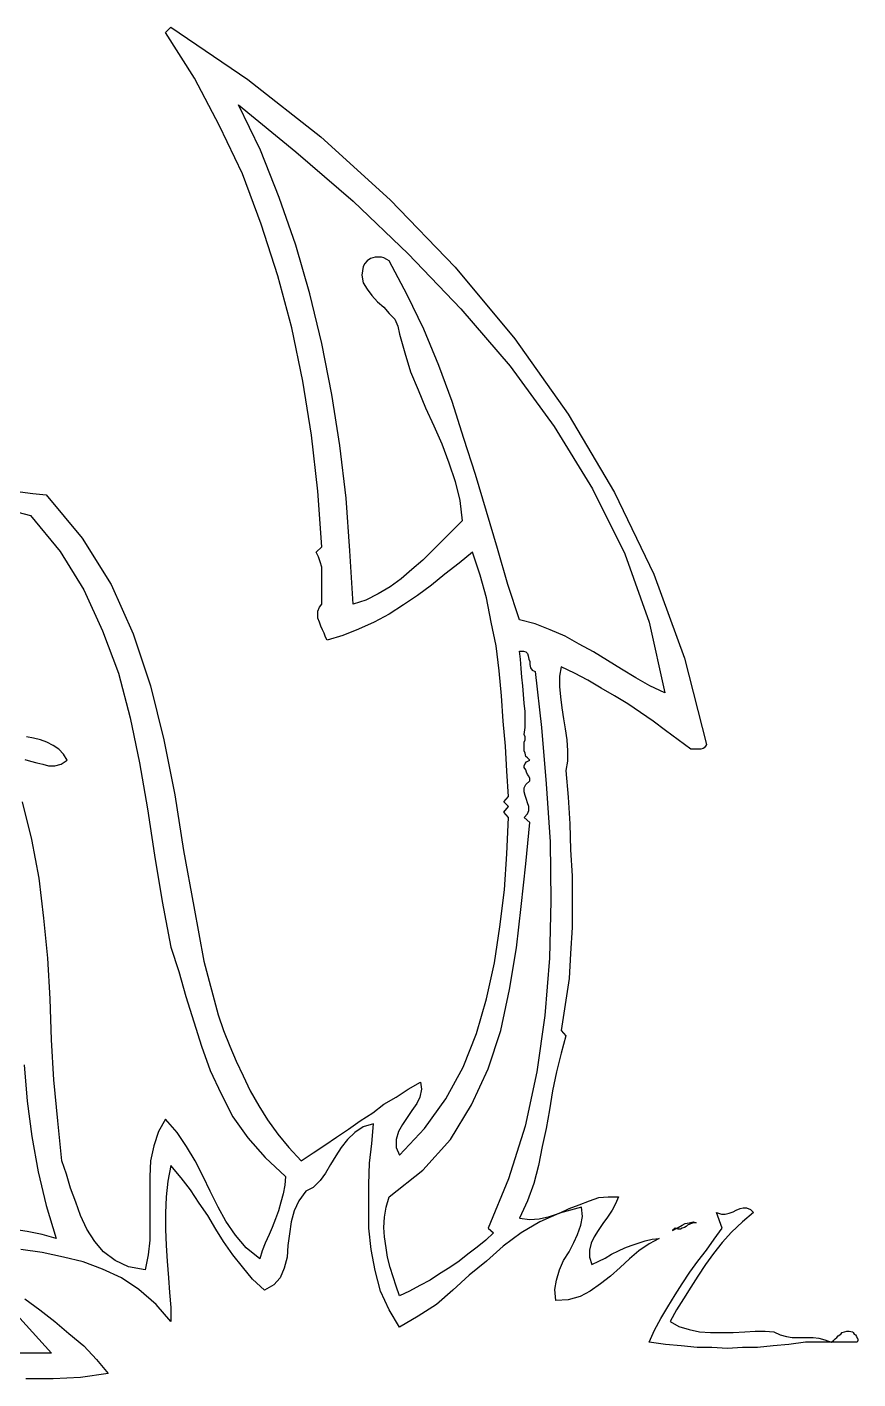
# Model space of a CAD drawing. Extents: x 0.03 to 7.3, y 0.02 to 7.48.
# Drawn here: x 6.247 to 7.305, y 0.145 to 1.867 of the extents above; entities that cross this region are included whole.
import ezdxf

# ---------------------------------------------------------------- set-up
doc = ezdxf.new("R2010")
doc.units = 0
doc.layers.add('1', color=7, linetype='Continuous')

msp = doc.modelspace()

# ---------------------------------------------------------------- linework, layer by layer
for points in [[(6.238, 1.275), (6.254, 1.273), (6.271, 1.271), (6.317, 1.216), (6.354, 1.157), (6.382, 1.094), (6.404, 1.028), (6.421, 0.959), (6.435, 0.889), (6.446, 0.818), (6.459, 0.747), (6.472, 0.677), (6.49, 0.609), (6.497, 0.589), (6.505, 0.569), (6.513, 0.55), (6.522, 0.531), (6.531, 0.512), (6.542, 0.493), (6.553, 0.475), (6.566, 0.457), (6.58, 0.44), (6.596, 0.423), (6.611, 0.433), (6.626, 0.443), (6.641, 0.453), (6.656, 0.463), (6.671, 0.474), (6.687, 0.484), (6.701, 0.495), (6.717, 0.504), (6.732, 0.514), (6.748, 0.523), (6.749, 0.514), (6.747, 0.504), (6.743, 0.496), (6.737, 0.487), (6.731, 0.478), (6.725, 0.469), (6.72, 0.46), (6.717, 0.45), (6.717, 0.44), (6.721, 0.43), (6.753, 0.464), (6.78, 0.502), (6.802, 0.542), (6.819, 0.585), (6.832, 0.629), (6.842, 0.675), (6.849, 0.721), (6.855, 0.768), (6.858, 0.814), (6.86, 0.86), (6.854, 0.867), (6.86, 0.874), (6.854, 0.88), (6.86, 0.887), (6.858, 0.919), (6.856, 0.951), (6.853, 0.983), (6.851, 1.015), (6.848, 1.047), (6.844, 1.079), (6.838, 1.109), (6.832, 1.14), (6.824, 1.169), (6.814, 1.198), (6.797, 1.184), (6.779, 1.17), (6.762, 1.156), (6.744, 1.143), (6.726, 1.131), (6.708, 1.119), (6.689, 1.109), (6.669, 1.1), (6.649, 1.092), (6.629, 1.086), (6.627, 1.09), (6.625, 1.095), (6.623, 1.099), (6.621, 1.104), (6.619, 1.109), (6.617, 1.114), (6.617, 1.119), (6.617, 1.123), (6.619, 1.128), (6.622, 1.132), (6.622, 1.137), (6.622, 1.142), (6.622, 1.149), (6.622, 1.156), (6.622, 1.163), (6.622, 1.171), (6.622, 1.179), (6.62, 1.186), (6.618, 1.192), (6.615, 1.198), (6.622, 1.205), (6.617, 1.276), (6.609, 1.347), (6.598, 1.416), (6.584, 1.484), (6.566, 1.55), (6.545, 1.616), (6.521, 1.68), (6.492, 1.741), (6.46, 1.802), (6.423, 1.86), (6.43, 1.867), (6.528, 1.8), (6.621, 1.727), (6.709, 1.647), (6.792, 1.561), (6.868, 1.47), (6.936, 1.374), (6.995, 1.274), (7.045, 1.17), (7.084, 1.063), (7.112, 0.953), (7.111, 0.951), (7.109, 0.949), (7.108, 0.948), (7.105, 0.947), (7.103, 0.947), (7.1, 0.947), (7.098, 0.947), (7.095, 0.947), (7.092, 0.947), (7.076, 0.959), (7.06, 0.971), (7.044, 0.983), (7.028, 0.994), (7.012, 1.005), (6.995, 1.015), (6.978, 1.025), (6.961, 1.035), (6.944, 1.044), (6.927, 1.052), (6.925, 1.04), (6.925, 1.027), (6.926, 1.014), (6.928, 1), (6.93, 0.986), (6.932, 0.973), (6.934, 0.959), (6.935, 0.945), (6.935, 0.932), (6.933, 0.92), (6.936, 0.886), (6.938, 0.852), (6.939, 0.819), (6.941, 0.786), (6.941, 0.753), (6.941, 0.72), (6.939, 0.687), (6.937, 0.655), (6.932, 0.622), (6.927, 0.589), (6.933, 0.582), (6.927, 0.56), (6.921, 0.536), (6.916, 0.512), (6.912, 0.488), (6.908, 0.464), (6.903, 0.441), (6.898, 0.417), (6.892, 0.394), (6.884, 0.372), (6.874, 0.35), (6.887, 0.348), (6.899, 0.349), (6.912, 0.352), (6.925, 0.356), (6.937, 0.362), (6.95, 0.367), (6.963, 0.372), (6.975, 0.376), (6.987, 0.377), (7, 0.377), (6.996, 0.368), (6.992, 0.36), (6.986, 0.351), (6.98, 0.343), (6.974, 0.334), (6.969, 0.326), (6.965, 0.318), (6.963, 0.309), (6.963, 0.3), (6.966, 0.291), (6.975, 0.295), (6.983, 0.299), (6.991, 0.304), (7, 0.308), (7.008, 0.312), (7.016, 0.315), (7.025, 0.318), (7.034, 0.321), (7.043, 0.323), (7.052, 0.324), (7.039, 0.317), (7.026, 0.308), (7.014, 0.298), (7.002, 0.287), (6.99, 0.276), (6.977, 0.266), (6.964, 0.257), (6.951, 0.25), (6.936, 0.246), (6.92, 0.245), (6.919, 0.259), (6.921, 0.271), (6.925, 0.284), (6.93, 0.296), (6.937, 0.307), (6.943, 0.319), (6.948, 0.329), (6.952, 0.341), (6.954, 0.352), (6.953, 0.364), (6.925, 0.356), (6.9, 0.345), (6.876, 0.331), (6.853, 0.314), (6.832, 0.295), (6.81, 0.277), (6.789, 0.258), (6.768, 0.24), (6.745, 0.225), (6.721, 0.211), (6.708, 0.233), (6.697, 0.257), (6.69, 0.283), (6.685, 0.31), (6.682, 0.337), (6.682, 0.365), (6.682, 0.393), (6.683, 0.42), (6.686, 0.445), (6.688, 0.47), (6.675, 0.466), (6.664, 0.459), (6.655, 0.45), (6.647, 0.44), (6.64, 0.429), (6.633, 0.418), (6.627, 0.407), (6.62, 0.398), (6.611, 0.389), (6.602, 0.384), (6.593, 0.372), (6.587, 0.359), (6.583, 0.345), (6.581, 0.33), (6.579, 0.315), (6.578, 0.3), (6.574, 0.286), (6.569, 0.274), (6.561, 0.265), (6.549, 0.258), (6.534, 0.272), (6.521, 0.288), (6.509, 0.303), (6.497, 0.32), (6.487, 0.336), (6.477, 0.353), (6.466, 0.369), (6.455, 0.386), (6.443, 0.401), (6.43, 0.417), (6.426, 0.397), (6.424, 0.377), (6.423, 0.356), (6.423, 0.336), (6.424, 0.315), (6.425, 0.295), (6.427, 0.274), (6.428, 0.255), (6.43, 0.236), (6.43, 0.218), (6.411, 0.24), (6.389, 0.259), (6.367, 0.274), (6.343, 0.285), (6.318, 0.294), (6.293, 0.3), (6.266, 0.306), (6.239, 0.31)], [(7.172, 0.357), (7.158, 0.345), (7.144, 0.332), (7.132, 0.319), (7.121, 0.305), (7.111, 0.291), (7.101, 0.276), (7.092, 0.262), (7.083, 0.247), (7.074, 0.233), (7.066, 0.218), (7.077, 0.212), (7.09, 0.208), (7.103, 0.205), (7.117, 0.204), (7.132, 0.204), (7.146, 0.204), (7.161, 0.205), (7.174, 0.206), (7.187, 0.206), (7.198, 0.205), (7.206, 0.201), (7.214, 0.199), (7.221, 0.198), (7.228, 0.198), (7.235, 0.198), (7.241, 0.198), (7.248, 0.198), (7.255, 0.197), (7.263, 0.195), (7.271, 0.192), (7.274, 0.194), (7.276, 0.196), (7.278, 0.198), (7.28, 0.2), (7.283, 0.202), (7.285, 0.204), (7.288, 0.205), (7.291, 0.206), (7.294, 0.206), (7.298, 0.205), (7.299, 0.204), (7.3, 0.202), (7.302, 0.201), (7.303, 0.199), (7.304, 0.197), (7.305, 0.196), (7.305, 0.194), (7.304, 0.192), (7.3, 0.192), (7.294, 0.192), (7.288, 0.192), (7.281, 0.192), (7.274, 0.192), (7.267, 0.192), (7.259, 0.192), (7.252, 0.192), (7.245, 0.192), (7.238, 0.192), (7.217, 0.189), (7.197, 0.187), (7.177, 0.185), (7.158, 0.185), (7.139, 0.184), (7.119, 0.185), (7.1, 0.185), (7.08, 0.187), (7.06, 0.189), (7.039, 0.192), (7.046, 0.207), (7.054, 0.222), (7.063, 0.237), (7.072, 0.252), (7.081, 0.266), (7.091, 0.281), (7.101, 0.295), (7.112, 0.309), (7.122, 0.323), (7.132, 0.337), (7.125, 0.357), (7.131, 0.355), (7.136, 0.355), (7.141, 0.356), (7.146, 0.358), (7.15, 0.36), (7.155, 0.362), (7.159, 0.363), (7.163, 0.363), (7.168, 0.361), (7.172, 0.357)], [(7.099, 0.344), (7.096, 0.344), (7.093, 0.343), (7.091, 0.342), (7.088, 0.341), (7.086, 0.339), (7.084, 0.338), (7.081, 0.337), (7.079, 0.336), (7.076, 0.336), (7.072, 0.337), (7.069, 0.334), (7.076, 0.338), (7.081, 0.341), (7.085, 0.343), (7.09, 0.344), (7.095, 0.345), (7.099, 0.344)], [(6.244, 0.247), (6.263, 0.233), (6.282, 0.218), (6.3, 0.203), (6.319, 0.187), (6.335, 0.17), (6.35, 0.152), (6.315, 0.147), (6.28, 0.145), (6.245, 0.145)]]:
    msp.add_lwpolyline(points)
at = {"layer": '1'}
for points in [[(7.059, 1.019), (7.04, 1.028), (7.022, 1.038), (7.004, 1.049), (6.986, 1.06), (6.968, 1.071), (6.95, 1.081), (6.932, 1.091), (6.913, 1.099), (6.894, 1.107), (6.874, 1.112), (6.859, 1.157), (6.846, 1.203), (6.832, 1.25), (6.818, 1.297), (6.803, 1.343), (6.788, 1.39), (6.771, 1.436), (6.752, 1.482), (6.731, 1.526), (6.708, 1.569), (6.705, 1.571), (6.701, 1.573), (6.698, 1.574), (6.694, 1.574), (6.69, 1.574), (6.687, 1.573), (6.684, 1.572), (6.68, 1.569), (6.677, 1.566), (6.675, 1.562), (6.673, 1.551), (6.675, 1.541), (6.68, 1.533), (6.686, 1.525), (6.693, 1.517), (6.701, 1.51), (6.708, 1.502), (6.715, 1.495), (6.719, 1.486), (6.721, 1.476), (6.728, 1.452), (6.735, 1.428), (6.745, 1.405), (6.754, 1.382), (6.765, 1.359), (6.775, 1.336), (6.784, 1.312), (6.792, 1.288), (6.798, 1.264), (6.801, 1.238), (6.789, 1.226), (6.776, 1.213), (6.764, 1.201), (6.751, 1.188), (6.737, 1.176), (6.723, 1.164), (6.709, 1.154), (6.694, 1.145), (6.678, 1.137), (6.662, 1.132), (6.658, 1.2), (6.653, 1.267), (6.645, 1.334), (6.635, 1.399), (6.622, 1.464), (6.607, 1.527), (6.589, 1.589), (6.568, 1.65), (6.544, 1.71), (6.516, 1.768), (6.589, 1.708), (6.662, 1.645), (6.732, 1.578), (6.799, 1.508), (6.862, 1.435), (6.918, 1.358), (6.967, 1.279), (7.008, 1.196), (7.039, 1.109), (7.059, 1.019)], [(6.235, 1.249), (6.251, 1.245), (6.289, 1.199), (6.319, 1.15), (6.343, 1.098), (6.363, 1.044), (6.378, 0.987), (6.39, 0.93), (6.4, 0.871), (6.409, 0.812), (6.419, 0.753), (6.43, 0.695), (6.44, 0.664), (6.449, 0.632), (6.459, 0.6), (6.469, 0.569), (6.48, 0.538), (6.494, 0.508), (6.509, 0.479), (6.528, 0.452), (6.55, 0.427), (6.576, 0.403), (6.575, 0.392), (6.573, 0.381), (6.57, 0.37), (6.567, 0.359), (6.563, 0.349), (6.559, 0.338), (6.555, 0.329), (6.55, 0.318), (6.546, 0.308), (6.543, 0.298), (6.526, 0.312), (6.512, 0.328), (6.5, 0.346), (6.49, 0.364), (6.48, 0.384), (6.471, 0.403), (6.461, 0.423), (6.45, 0.441), (6.438, 0.459), (6.423, 0.476), (6.414, 0.46), (6.408, 0.442), (6.404, 0.423), (6.403, 0.403), (6.403, 0.383), (6.403, 0.363), (6.403, 0.343), (6.403, 0.322), (6.401, 0.303), (6.397, 0.284), (6.376, 0.288), (6.359, 0.296), (6.344, 0.307), (6.333, 0.32), (6.323, 0.336), (6.315, 0.353), (6.309, 0.37), (6.302, 0.388), (6.297, 0.406), (6.291, 0.423), (6.286, 0.474), (6.281, 0.526), (6.278, 0.577), (6.276, 0.629), (6.273, 0.681), (6.268, 0.732), (6.262, 0.783), (6.253, 0.832), (6.241, 0.88)], [(6.894, 1.046), (6.902, 0.975), (6.908, 0.903), (6.913, 0.829), (6.914, 0.754), (6.912, 0.681), (6.906, 0.608), (6.896, 0.536), (6.881, 0.467), (6.86, 0.4), (6.834, 0.337), (6.841, 0.331), (6.831, 0.322), (6.82, 0.313), (6.808, 0.304), (6.797, 0.295), (6.785, 0.287), (6.772, 0.279), (6.76, 0.271), (6.747, 0.264), (6.734, 0.257), (6.721, 0.251), (6.717, 0.263), (6.713, 0.275), (6.709, 0.287), (6.706, 0.3), (6.704, 0.312), (6.702, 0.326), (6.701, 0.338), (6.702, 0.351), (6.704, 0.364), (6.708, 0.377), (6.751, 0.411), (6.786, 0.45), (6.813, 0.494), (6.834, 0.54), (6.85, 0.589), (6.861, 0.641), (6.87, 0.694), (6.876, 0.747), (6.882, 0.801), (6.887, 0.854), (6.88, 0.86), (6.884, 0.865), (6.886, 0.869), (6.886, 0.874), (6.884, 0.879), (6.883, 0.883), (6.881, 0.888), (6.88, 0.893), (6.88, 0.898), (6.882, 0.902), (6.887, 0.907), (6.887, 0.91), (6.886, 0.913), (6.884, 0.915), (6.883, 0.918), (6.882, 0.921), (6.88, 0.924), (6.88, 0.926), (6.881, 0.929), (6.883, 0.931), (6.887, 0.933), (6.884, 0.936), (6.882, 0.938), (6.881, 0.942), (6.88, 0.945), (6.88, 0.948), (6.88, 0.952), (6.88, 0.956), (6.881, 0.959), (6.881, 0.963), (6.88, 0.966), (6.881, 0.975), (6.881, 0.985), (6.881, 0.995), (6.88, 1.006), (6.879, 1.017), (6.878, 1.028), (6.877, 1.039), (6.876, 1.05), (6.875, 1.062), (6.874, 1.072), (6.879, 1.072), (6.882, 1.071), (6.884, 1.069), (6.885, 1.066), (6.886, 1.062), (6.887, 1.059), (6.887, 1.055), (6.888, 1.051), (6.89, 1.048), (6.894, 1.046)], [(6.244, 0.934), (6.251, 0.932), (6.259, 0.93), (6.267, 0.928), (6.274, 0.926), (6.282, 0.926), (6.29, 0.928), (6.298, 0.933), (6.293, 0.941), (6.287, 0.947), (6.28, 0.952), (6.272, 0.956), (6.264, 0.959), (6.255, 0.961), (6.246, 0.963)], [(6.243, 0.545), (6.247, 0.499), (6.253, 0.454), (6.261, 0.409), (6.271, 0.366), (6.284, 0.324)], [(6.284, 0.324), (6.266, 0.329), (6.247, 0.333), (6.227, 0.336)], [(6.205, 0.258), (6.278, 0.178), (5.907, 0.178)]]:
    msp.add_lwpolyline(points, dxfattribs=at)

doc.saveas('drawing.dxf')
